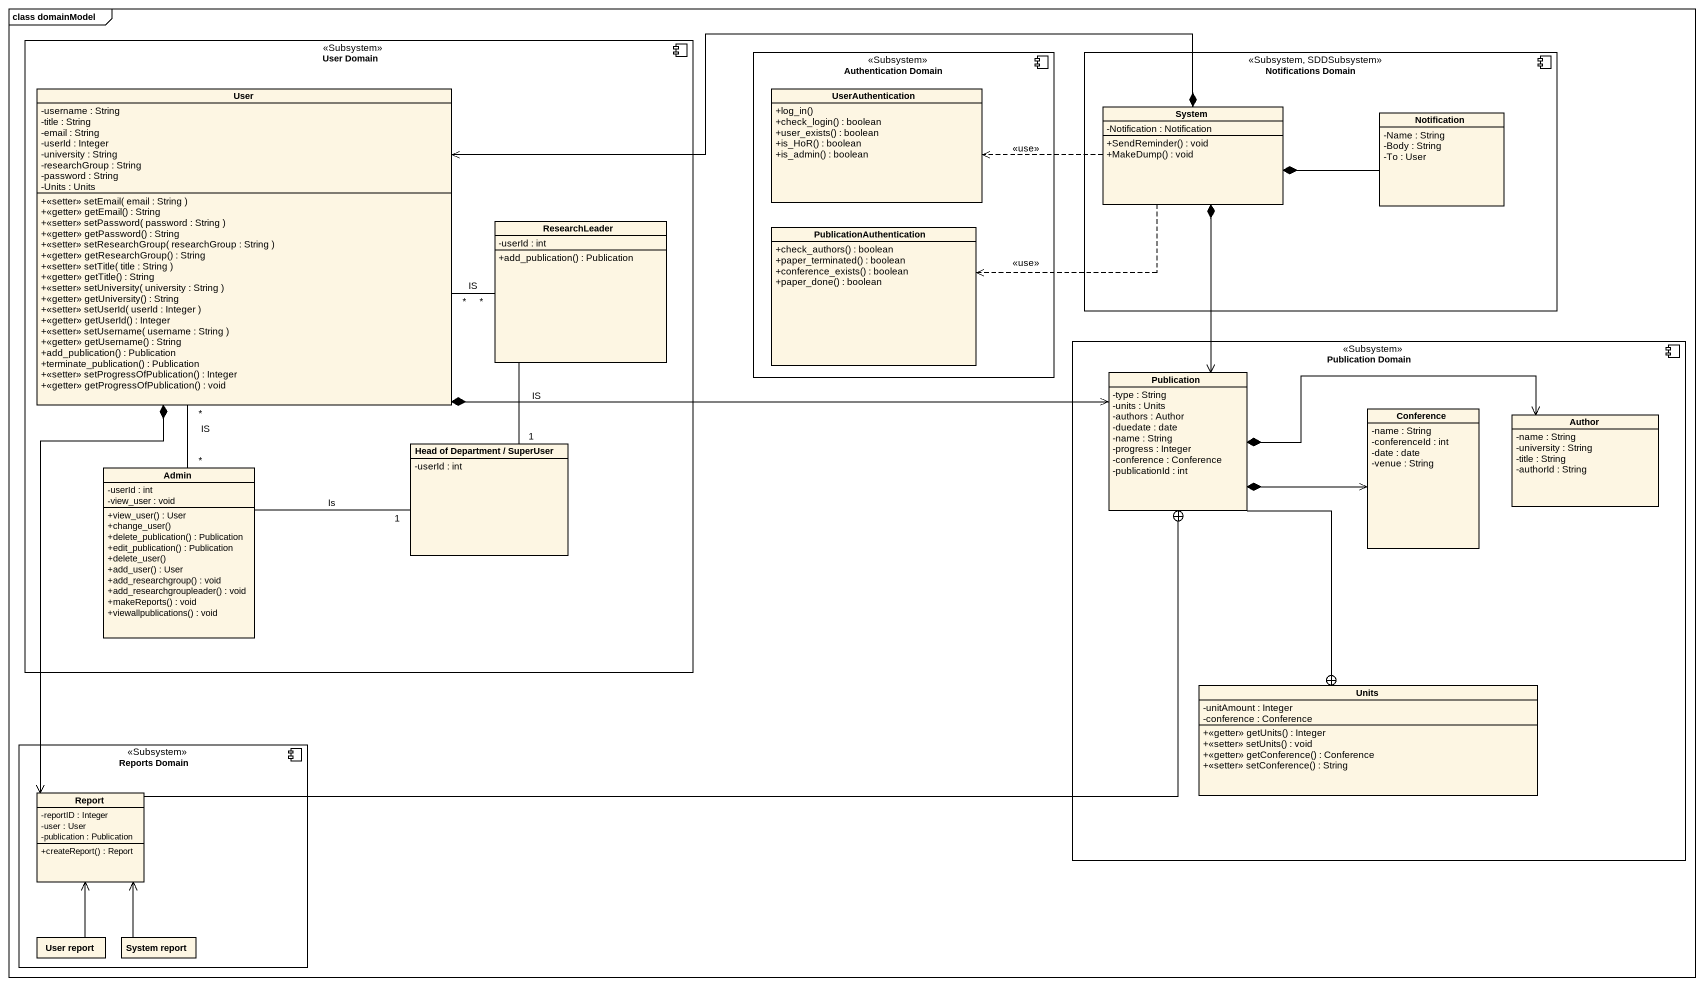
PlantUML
@startuml
mainframe class domainModel
hide circle
hide empty members
skinparam classAttributeIconSize 0
component "User Domain" as User_Domain <<Subsystem>> {
  class User {
    -username : String
    -title : String
    -email : String
    -userId : Integer
    -university : String
    -researchGroup : String
    -password : String
    -Units : Units
    +<<setter>> setEmail( email : String )
    +<<getter>> getEmail() : String
    +<<setter>> setPassword( password : String )
    +<<getter>> getPassword() : String
    +<<setter>> setResearchGroup( researchGroup : String )
    +<<getter>> getResearchGroup() : String
    +<<setter>> setTitle( title : String )
    +<<getter>> getTitle() : String
    +<<setter>> setUniversity( university : String )
    +<<getter>> getUniversity() : String
    +<<setter>> setUserId( userId : Integer )
    +<<getter>> getUserId() : Integer
    +<<setter>> setUsername( username : String )
    +<<getter>> getUsername() : String
    +add_publication() : Publication
    +terminate_publication() : Publication
    +<<setter>> setProgressOfPublication() : Integer
    +<<getter>> getProgressOfPublication() : void
  }
  class ResearchLeader {
    -userId : int
    +add_publication() : Publication
  }
  class "Head of Department / SuperUser" as Head_of_Department_SuperUser {
    -userId : int
  }
  class Admin {
    -userId : int
    -view_user : void
    +view_user() : User
    +change_user()
    +delete_publication() : Publication
    +edit_publication() : Publication
    +delete_user()
    +add_user() : User
    +add_researchgroup() : void
    +add_researchgroupleader() : void
    +makeReports() : void
    +viewallpublications() : void
  }
}
component "Authentication Domain" as Authentication_Domain <<Subsystem>> {
  class UserAuthentication {
    +log_in()
    +check_login() : boolean
    +user_exists() : boolean
    +is_HoR() : boolean
    +is_admin() : boolean
  }
  class PublicationAuthentication {
    +check_authors() : boolean
    +paper_terminated() : boolean
    +conference_exists() : boolean
    +paper_done() : boolean
  }
}
component "Notifications Domain" as Notifications_Domain <<Subsystem, SDDSubsystem>> {
  class System {
    -Notification : Notification
    +SendReminder() : void
    +MakeDump() : void
  }
  class Notification {
    -Name : String
    -Body : String
    -To : User
  }
}
component "Publication Domain" as Publication_Domain <<Subsystem>> {
  class Publication {
    -type : String
    -units : Units
    -authors : Author
    -duedate : date
    -name : String
    -progress : Integer
    -conference : Conference
    -publicationId : int
  }
  class Conference {
    -name : String
    -conferenceId : int
    -date : date
    -venue : String
  }
  class Author {
    -name : String
    -university : String
    -title : String
    -authorId : String
  }
  class Units {
    -unitAmount : Integer
    -conference : Conference
    +<<getter>> getUnits() : Integer
    +<<setter>> setUnits() : void
    +<<getter>> getConference() : Conference
    +<<setter>> setConference() : String
  }
}
component "Reports Domain" as Reports_Domain <<Subsystem>> {
  class Report {
    -reportID : Integer
    -user : User
    -publication : Publication
    +createReport() : Report
  }
  class "User report" as User_report
  class "System report" as System_report
}
User "*" -right- "*" ResearchLeader : IS
User *-right-> Publication
User "*" -- "*" Admin : IS
User *--> Report
System *-left-> User
System .left.> UserAuthentication : <<use>>
System *-right- Notification
System .left.> PublicationAuthentication : <<use>>
System *--> Publication
ResearchLeader -- "1" Head_of_Department_SuperUser : IS
Publication *-right-> Conference
Publication *-right-> Author
Publication --+ Units
Admin -right- "1" Head_of_Department_SuperUser : Is
Report -right-+ Publication
User_report -up-> Report
System_report -up-> Report
@enduml
